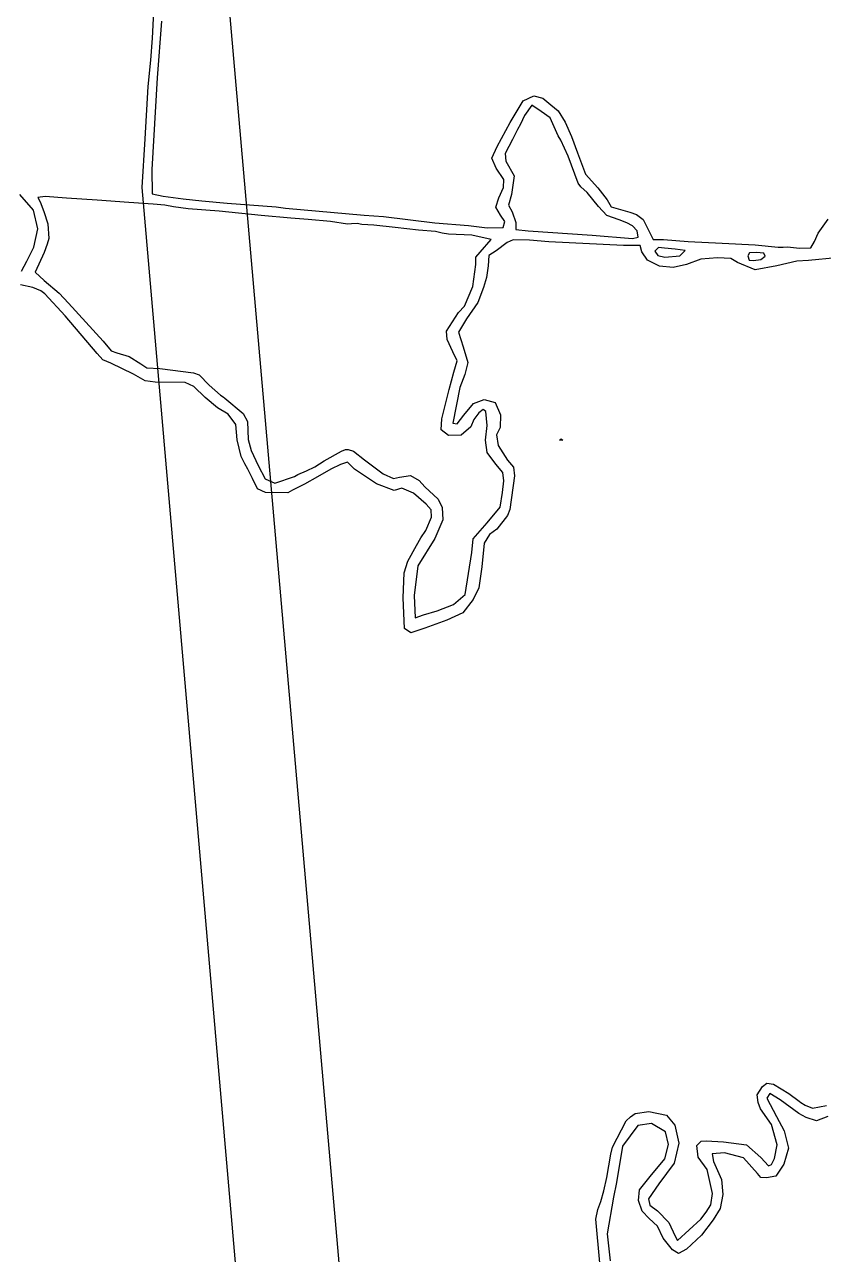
# Model space of a CAD drawing. Extents: x -65 to 166, y -50 to 139.
# Drawn here: x -7.6 to 23.04, y 45.09 to 92.23 of the extents above; entities that cross this region are included whole.
import ezdxf

# ---------------------------------------------------------------- set-up
doc = ezdxf.new("R2010")
doc.units = 0

msp = doc.modelspace()

# ---------------------------------------------------------------- linework, layer by layer
at = {"layer": 'Layer 1'}
for p, q in [((-2.193231, 120.798113), (8.61337, -2.753)), ((-2.697261, 91.705268), (-2.612512, 93.228558)), ((-2.349306, 92.362431), (-2.51964, 90.182031)), ((-2.759609, 90.86895), (-2.697261, 91.705268)), ((-2.855582, 89.85342), (-2.759609, 90.86895)), ((-2.51964, 90.182031), (-2.716993, 86.667391)), ((-2.971155, 87.85223), (-2.855582, 89.85342)), ((11.025778, 88.479524), (11.519365, 89.308812)), ((11.519365, 89.308812), (11.932562, 89.495054)), ((11.856019, 89.136575), (11.572131, 88.748284)), ((12.210546, 88.897627), (11.856019, 89.136575)), ((11.932562, 89.495054), (12.28366, 89.410956)), ((12.28366, 89.410956), (12.582124, 89.152518)), ((12.582124, 89.152518), (12.864435, 88.925569)), ((11.572131, 88.748284), (11.418135, 88.410509)), ((12.55622, 88.658679), (12.210546, 88.897627)), ((12.860532, 87.964873), (12.55622, 88.658679)), ((12.864435, 88.925569), (13.133873, 88.493669)), ((10.523444, 87.553601), (11.025778, 88.479524)), ((11.307215, 88.201429), (11.110352, 87.82236)), ((11.418135, 88.410509), (11.307215, 88.201429)), ((13.133873, 88.493669), (13.372003, 87.941891)), ((-3.0949, 85.98545), (-2.971155, 87.85223)), ((11.110352, 87.82236), (10.830872, 87.291047)), ((12.971667, 87.800038), (12.860532, 87.964873)), ((13.250597, 87.178474), (12.971667, 87.800038)), ((13.372003, 87.941891), (13.612737, 87.314653)), ((10.326772, 87.105106), (10.523444, 87.553601)), ((10.830872, 87.291047), (10.863488, 86.992362)), ((13.612737, 87.314653), (13.915065, 86.498287)), ((10.494889, 86.729332), (10.326772, 87.105106)), ((10.863488, 86.992362), (11.180917, 86.431362)), ((13.635638, 86.149724), (13.250597, 87.178474)), ((-2.716993, 86.667391), (-2.7009, 85.734478)), ((10.779877, 86.29471), (10.494889, 86.729332)), ((10.772612, 85.985254), (10.779877, 86.29471)), ((11.180917, 86.431362), (11.074431, 85.711682)), ((13.915065, 86.498287), (14.392818, 85.974433)), ((7.711687, -38.121853), (-3.0949, 85.98545)), ((10.591561, 85.58228), (10.772612, 85.985254)), ((13.739222, 86.014635), (13.635638, 86.149724)), ((13.972823, 85.790723), (13.739222, 86.014635)), ((14.392818, 85.974433), (14.744316, 85.51229)), ((-7.263169, 85.110324), (-7.788335, 85.717282)), ((-6.807878, 85.642102), (-7.091629, 85.596397)), ((-7.091629, 85.596397), (-7.006139, 85.436368)), ((-7.006139, 85.436368), (-6.856785, 85.067647)), ((-5.986494, 85.580866), (-6.807878, 85.642102)), ((-4.821624, 85.498787), (-5.986494, 85.580866)), ((-3.597014, 85.406141), (-4.821624, 85.498787)), ((-2.671091, 85.341762), (-3.597014, 85.406141)), ((-2.7009, 85.734478), (-2.282741, 85.652304)), ((-2.223064, 85.302193), (-2.671091, 85.341762)), ((-2.282741, 85.652304), (-1.519087, 85.554712)), ((-1.519087, 85.554712), (-0.802243, 85.467854)), ((-0.802243, 85.467854), (0.166476, 85.381086)), ((0.166476, 85.381086), (2.048196, 85.239444)), ((10.477943, 85.233968), (10.591561, 85.58228)), ((11.074431, 85.711682), (10.957179, 85.303841)), ((14.414847, 85.258138), (13.972823, 85.790723)), ((14.744316, 85.51229), (14.901994, 85.24011)), ((-7.092909, 84.395623), (-7.263169, 85.110324)), ((-6.856785, 85.067647), (-6.703327, 84.596621)), ((-1.894511, 85.248501), (-2.223064, 85.302193)), ((-1.32701, 85.1692), (-1.894511, 85.248501)), ((-0.132273, 85.0737), (-1.32701, 85.1692)), ((1.47359, 84.9158), (-0.132273, 85.0737)), ((2.60859, 84.8079), (1.47359, 84.9158)), ((2.048196, 85.239444), (2.413111, 85.189922)), ((2.413111, 85.189922), (5.419931, 84.923411)), ((5.419931, 84.923411), (6.166643, 84.867862)), ((6.166643, 84.867862), (8.141373, 84.624039)), ((10.650331, 84.925173), (10.477943, 85.233968)), ((10.819249, 84.68059), (10.650331, 84.925173)), ((10.957179, 85.303841), (11.09829, 85.049826)), ((11.09829, 85.049826), (11.247633, 84.643286)), ((14.727266, 84.913548), (14.414847, 85.258138)), ((15.203291, 84.745499), (14.727266, 84.913548)), ((14.901994, 85.24011), (15.170151, 85.165188)), ((15.170151, 85.165188), (15.617718, 85.04127)), ((15.617718, 85.04127), (15.86629, 84.955045)), ((15.86629, 84.955045), (16.121066, 84.751999)), ((-7.24121, 83.694974), (-7.092909, 84.395623)), ((-6.703327, 84.596621), (-6.673471, 84.029138)), ((3.27274, 84.7603), (2.60859, 84.8079)), ((4.138922, 84.685171), (3.27274, 84.7603)), ((4.781095, 84.581826), (4.138922, 84.685171)), ((4.941555, 84.593427), (4.781095, 84.581826)), ((5.151865, 84.597967), (4.941555, 84.593427)), ((5.337277, 84.568953), (5.151865, 84.597967)), ((5.799002, 84.544478), (5.337277, 84.568953)), ((6.618008, 84.450411), (5.799002, 84.544478)), ((7.514063, 84.35295), (6.618008, 84.450411)), ((8.141373, 84.624039), (9.425723, 84.524511)), ((9.425723, 84.524511), (10.139574, 84.43536)), ((10.139574, 84.43536), (10.751878, 84.453508)), ((10.751878, 84.453508), (10.819249, 84.68059)), ((11.247633, 84.643286), (11.2476, 84.3752)), ((15.50476, 84.631963), (15.203291, 84.745499)), ((15.71918, 84.509729), (15.50476, 84.631963)), ((15.903024, 84.327004), (15.71918, 84.509729)), ((16.121066, 84.751999), (16.356014, 84.295531)), ((22.834006, 84.231547), (23.217798, 84.775164)), ((-6.673471, 84.029138), (-6.733208, 83.805447)), ((8.166934, 84.291116), (7.514063, 84.35295)), ((8.420475, 84.229569), (8.166934, 84.291116)), ((8.663658, 84.197293), (8.420475, 84.229569)), ((9.560053, 84.161552), (8.663658, 84.197293)), ((10.291831, 83.986314), (9.560053, 84.161552)), ((9.879646, 83.504039), (10.291831, 83.986314)), ((11.135513, 83.981537), (10.915273, 83.876197)), ((11.762236, 83.967218), (11.135513, 83.981537)), ((11.2476, 84.3752), (11.710561, 84.328444)), ((11.710561, 84.328444), (14.170611, 84.151605)), ((12.507861, 83.906054), (11.762236, 83.967218)), ((14.170611, 84.151605), (15.718801, 84.02823)), ((15.718801, 84.02823), (15.941268, 84.078552)), ((15.9413, 84.0785), (15.903024, 84.327004)), ((15.941268, 84.078552), (15.9413, 84.0785)), ((16.356014, 84.295531), (16.516923, 83.984081)), ((16.516923, 83.984081), (16.729687, 83.991858)), ((16.729687, 83.991858), (16.904794, 83.993292)), ((16.904794, 83.993292), (17.854803, 83.908818)), ((22.558105, 83.67254), (22.694759, 83.910568)), ((22.694759, 83.910568), (22.834006, 84.231547)), ((-7.512697, 83.162879), (-7.24121, 83.694974)), ((-6.844002, 83.495358), (-7.189897, 82.735426)), ((-6.733208, 83.805447), (-6.844002, 83.495358)), ((9.713168, 83.317422), (9.879646, 83.504039)), ((10.489798, 83.558755), (10.20223, 83.370894)), ((10.915273, 83.876197), (10.489798, 83.558755)), ((15.375491, 83.759011), (12.507861, 83.906054)), ((16.008751, 83.756621), (15.375491, 83.759011)), ((16.0789, 83.5225), (16.008751, 83.756621)), ((16.293655, 83.196877), (16.0789, 83.5225)), ((16.717476, 83.686155), (16.5753, 83.538359)), ((16.5753, 83.538359), (16.694774, 83.376412)), ((16.940884, 83.658042), (16.717476, 83.686155)), ((17.356833, 83.616143), (16.940884, 83.658042)), ((17.736933, 83.568407), (17.356833, 83.616143)), ((17.5359, 83.3625), (17.736933, 83.568407)), ((17.854803, 83.908818), (19.162853, 83.852426)), ((19.162853, 83.852426), (20.417333, 83.786076)), ((20.201479, 83.476658), (20.14847, 83.370145)), ((20.476964, 83.494595), (20.201479, 83.476658)), ((20.417333, 83.786076), (21.30604, 83.700664)), ((20.753677, 83.470742), (20.476964, 83.494595)), ((20.805517, 83.357027), (20.753677, 83.470742)), ((21.30604, 83.700664), (21.49807, 83.702636)), ((21.49807, 83.702636), (21.668882, 83.705324)), ((21.668882, 83.705324), (21.6688, 83.7053)), ((21.6688, 83.7053), (22.129038, 83.663699)), ((22.129038, 83.663699), (22.558105, 83.67254)), ((-7.714222, 82.778842), (-7.512697, 83.162879)), ((9.598341, 82.182532), (9.708876, 83.033891)), ((9.708876, 83.033891), (9.713168, 83.317422)), ((10.184117, 82.985441), (10.117265, 82.537957)), ((10.20223, 83.370894), (10.184117, 82.985441)), ((16.756837, 82.972219), (16.293655, 83.196877)), ((16.694774, 83.376412), (16.952533, 83.319256)), ((17.278654, 82.921907), (16.756837, 82.972219)), ((16.952533, 83.319256), (17.535901, 83.3625)), ((17.788807, 83.036263), (17.278654, 82.921907)), ((17.535901, 83.3625), (17.5359, 83.3625)), ((18.344242, 83.232313), (17.788807, 83.036263)), ((18.982677, 83.282391), (18.344242, 83.232313)), ((19.495659, 83.257455), (18.982677, 83.282391)), ((19.748117, 83.105713), (19.495659, 83.257455)), ((20.426884, 82.821899), (19.748117, 83.105713)), ((20.14847, 83.370145), (20.196991, 83.201247)), ((20.196991, 83.201247), (20.356032, 83.188473)), ((20.356032, 83.188473), (20.6413, 83.2218)), ((21.248247, 82.985642), (20.426884, 82.821899)), ((20.6413, 83.2218), (20.805517, 83.357027)), ((20.6413, 83.2218), (20.6413, 83.2218)), ((22.025132, 83.156412), (21.248247, 82.985642)), ((22.465579, 83.185008), (22.025132, 83.156412)), ((23.525649, 83.283251), (22.465579, 83.185008)), ((-7.189897, 82.735426), (-6.848178, 82.416239)), ((10.117265, 82.537957), (9.996847, 82.147379)), ((-7.288664, 82.1482), (-7.758764, 82.258415)), ((-6.972763, 82.02792), (-7.288664, 82.1482)), ((-6.824018, 81.912239), (-6.972763, 82.02792)), ((-6.848178, 82.416239), (-6.27867, 81.938343)), ((9.269492, 81.430991), (9.598341, 82.182532)), ((9.996847, 82.147379), (9.788224, 81.569561)), ((-6.047491, 81.060987), (-6.824018, 81.912239)), ((-6.27867, 81.938343), (-5.920523, 81.550053)), ((9.788224, 81.569561), (9.3556, 80.954589)), ((-5.920523, 81.550053), (-4.582673, 80.097273)), ((8.580509, 80.475438), (9.037485, 81.191577)), ((9.037485, 81.191577), (9.269492, 81.430991)), ((-4.814931, 79.626927), (-6.047491, 81.060987)), ((9.3556, 80.954589), (9.037357, 80.438145)), ((8.606082, 80.157542), (8.580509, 80.475438)), ((8.83184, 79.68019), (8.606082, 80.157542)), ((9.037357, 80.438145), (9.222542, 79.872866)), ((-4.582673, 80.097273), (-4.277817, 79.718975)), ((-4.277817, 79.718975), (-4.064927, 79.640142)), ((8.994599, 79.333674), (8.83184, 79.68019)), ((9.222542, 79.872866), (9.397947, 79.277154)), ((-4.602098, 79.378756), (-4.814931, 79.626927)), ((-4.292119, 79.247591), (-4.602098, 79.378756)), ((-3.417803, 78.830866), (-4.292119, 79.247591)), ((-4.064927, 79.640142), (-3.583974, 79.50966)), ((-3.583974, 79.50966), (-3.139476, 79.219994)), ((-3.139476, 79.219994), (-2.910118, 79.065211)), ((8.861809, 78.903609), (8.994599, 79.333674)), ((9.397947, 79.277154), (9.283773, 78.816746)), ((-2.974352, 78.568019), (-3.417803, 78.830866)), ((-2.910118, 79.065211), (-2.412029, 79.04825)), ((-2.412029, 79.04825), (-1.124079, 78.884027)), ((-1.124079, 78.884027), (-0.908853, 78.8015)), ((-0.908853, 78.8015), (-0.522241, 78.412845)), ((8.681954, 78.234597), (8.861809, 78.903609)), ((9.283773, 78.816746), (9.094664, 78.314585)), ((-2.59725, 78.52539), (-2.974352, 78.568019)), ((-1.44031, 78.5123), (-2.59725, 78.52539)), ((-1.11078, 78.3539), (-1.44031, 78.5123)), ((-0.670706, 77.9332), (-1.11078, 78.3539)), ((-0.522241, 78.412845), (-0.089148, 78.02557)), ((9.094664, 78.314585), (8.83203, 76.944195)), ((-0.202965, 77.5425), (-0.670706, 77.9332)), ((-0.089148, 78.02557), (0.01707, 77.965833)), ((0.01707, 77.965833), (0.076287, 77.906096)), ((0.076287, 77.906096), (0.782743, 77.318595)), ((8.4026, 77.117717), (8.681954, 78.234597)), ((9.620041, 77.706348), (10.029769, 77.852765)), ((10.029769, 77.852765), (10.447563, 77.740923)), ((0.206706, 77.291382), (-0.202965, 77.5425)), ((0.782743, 77.318595), (0.950371, 77.010041)), ((9.24814, 77.251661), (9.620041, 77.706348)), ((9.818371, 77.342304), (9.634722, 77.091839)), ((9.98985, 77.479302), (9.818371, 77.342304)), ((10.092361, 77.398284), (9.98985, 77.479302)), ((10.146004, 76.854922), (10.092361, 77.398284)), ((10.447563, 77.740923), (10.657993, 77.266309)), ((0.500523, 76.901556), (0.206706, 77.291382)), ((0.554704, 76.315136), (0.500523, 76.901556)), ((0.950371, 77.010041), (0.972283, 76.321542)), ((8.384605, 76.691169), (8.4026, 77.117717)), ((8.83203, 76.944195), (8.989298, 76.923865)), ((8.989298, 76.923865), (9.24814, 77.251661)), ((9.634722, 77.091839), (9.515332, 76.814468)), ((10.082665, 76.292701), (10.146004, 76.854922)), ((10.657993, 77.266309), (10.638906, 76.788413)), ((8.657121, 76.477761), (8.384605, 76.691169)), ((9.150063, 76.495849), (8.657121, 76.477761)), ((9.515332, 76.814468), (9.150063, 76.495849)), ((10.638906, 76.788413), (10.500882, 76.496688)), ((10.500882, 76.496688), (10.563207, 76.097817)), ((0.704046, 75.671213), (0.554704, 76.315136)), ((0.972283, 76.321542), (1.085843, 75.905265)), ((1.085843, 75.905265), (1.353005, 75.328242)), ((4.552744, 75.875039), (4.709643, 75.939979)), ((4.709643, 75.939979), (4.81472, 75.939979)), ((4.81472, 75.939979), (5.013614, 75.875039)), ((10.145131, 75.826935), (10.082665, 76.292701)), ((10.563207, 76.097817), (10.926031, 75.529431)), ((12.9203, 76.2931), (12.980037, 76.352837)), ((13.039774, 76.2931), (12.9203, 76.2931)), ((12.9203, 76.2931), (12.9203, 76.2931)), ((12.980037, 76.352837), (13.039774, 76.2931)), ((0.853388, 75.3953), (0.704046, 75.671213)), ((3.533261, 75.275805), (3.891689, 75.501683)), ((3.891689, 75.501683), (4.552744, 75.875039)), ((4.792147, 75.449966), (4.519621, 75.367947)), ((5.058616, 75.190982), (4.792147, 75.449966)), ((5.013614, 75.875039), (5.431898, 75.545697)), ((5.431898, 75.545697), (6.149423, 75.002311)), ((10.477353, 75.372883), (10.145131, 75.826935)), ((10.926031, 75.529431), (11.150318, 75.261292)), ((0.960634, 75.1919), (0.853388, 75.3953)), ((1.14631, 74.8296), (0.960634, 75.1919)), ((1.353005, 75.328242), (1.628548, 74.810137)), ((2.748998, 74.904312), (2.875903, 74.979288)), ((2.875903, 74.979288), (3.212999, 75.126767)), ((3.212999, 75.126767), (3.533261, 75.275805)), ((4.141904, 75.190731), (3.636481, 74.894161)), ((4.519621, 75.367947), (4.141904, 75.190731)), ((5.894465, 74.622331), (5.058616, 75.190982)), ((6.149423, 75.002311), (6.55148, 74.829363)), ((10.739926, 75.060712), (10.477353, 75.372883)), ((10.779103, 74.739988), (10.739926, 75.060712)), ((11.150318, 75.261292), (11.186042, 74.932061)), ((1.338515, 74.428625), (1.14631, 74.8296)), ((1.628548, 74.810137), (2.004132, 74.648877)), ((2.004132, 74.648877), (2.748998, 74.904312)), ((3.135019, 74.611862), (2.680444, 74.381582)), ((3.636481, 74.894161), (3.135019, 74.611862)), ((6.571376, 74.370082), (5.894465, 74.622331)), ((6.55148, 74.829363), (6.779308, 74.886391)), ((6.779308, 74.886391), (7.20224, 74.947627)), ((7.20224, 74.947627), (7.530339, 74.758936)), ((7.530339, 74.758936), (7.748134, 74.510532)), ((7.748134, 74.510532), (8.258274, 74.032846)), ((10.735764, 74.291961), (10.779103, 74.739988)), ((11.186042, 74.932061), (11.017542, 73.641741)), ((1.64199, 74.2966), (1.338515, 74.428625)), ((2.498802, 74.286092), (1.64199, 74.2966)), ((2.680444, 74.381582), (2.498802, 74.286092)), ((6.87432, 74.461766), (6.571376, 74.370082)), ((7.322347, 74.271725), (6.87432, 74.461766)), ((7.803887, 73.839641), (7.322347, 74.271725)), ((8.258274, 74.032846), (8.422726, 73.711992)), ((10.639868, 73.734268), (10.735764, 74.291961)), ((7.996597, 73.623148), (7.803887, 73.839641)), ((8.006634, 73.349379), (7.996597, 73.623148)), ((8.422726, 73.711992), (8.445916, 73.243045)), ((10.148776, 73.127089), (10.639868, 73.734268)), ((11.017542, 73.641741), (10.927328, 73.415457)), ((7.791485, 72.830187), (8.006634, 73.349379)), ((8.445916, 73.243045), (8.139925, 72.529767)), ((9.609542, 72.513709), (10.148776, 73.127089)), ((10.927328, 73.415457), (10.510537, 72.886402)), ((7.603672, 72.556836), (7.791485, 72.830187)), ((10.233545, 72.688768), (10.028651, 72.344737)), ((10.510537, 72.886402), (10.233545, 72.688768)), ((7.100466, 71.659473), (7.433816, 72.265511)), ((7.433816, 72.265511), (7.603672, 72.556836)), ((8.139925, 72.529767), (7.480889, 71.476657)), ((9.549692, 71.992086), (9.609542, 72.513709)), ((10.028651, 72.344737), (9.934995, 71.447123)), ((6.958274, 71.207315), (7.100466, 71.659473)), ((9.293402, 70.379506), (9.549692, 71.992086)), ((6.924003, 70.259723), (6.958274, 71.207315)), ((7.480889, 71.476657), (7.348255, 70.341247)), ((9.934995, 71.447123), (9.824506, 70.640674)), ((6.966165, 69.084513), (6.924003, 70.259723)), ((7.348255, 70.341247), (7.382759, 69.483179)), ((8.848607, 69.997251), (9.293402, 70.379506)), ((9.824506, 70.640674), (9.602236, 70.188674)), ((8.225502, 69.760475), (8.848607, 69.997251)), ((9.602236, 70.188674), (9.214347, 69.67803)), ((7.382759, 69.483179), (7.695452, 69.603645)), ((7.69545, 69.6036), (8.225502, 69.760475)), ((7.695452, 69.603645), (7.69545, 69.6036)), ((8.597666, 69.401508), (7.7486, 69.090846)), ((9.214347, 69.67803), (8.597666, 69.401508)), ((7.212901, 68.918569), (6.966165, 69.084513)), ((7.7486, 69.090846), (7.212901, 68.918569)), ((20.497223, 51.199996), (20.704805, 51.525747)), ((20.704805, 51.525747), (20.869528, 51.652173)), ((20.869528, 51.652173), (21.124631, 51.611645)), ((21.124631, 51.611645), (21.713716, 51.251908)), ((20.536938, 50.904495), (20.497223, 51.199996)), ((20.990981, 51.259005), (20.865281, 51.082911)), ((20.865281, 51.082911), (21.241582, 50.377206)), ((21.381528, 51.009429), (20.990981, 51.259005)), ((22.103473, 50.486728), (21.381528, 51.009429)), ((21.713716, 51.251908), (22.104832, 50.96486)), ((22.104832, 50.96486), (22.179503, 50.906025)), ((15.64398, 50.366878), (15.817146, 50.486323)), ((15.817146, 50.486323), (16.349104, 50.569482)), ((16.349104, 50.569482), (17.016481, 50.426498)), ((20.626341, 50.665399), (20.536938, 50.904495)), ((21.045719, 50.068564), (20.626341, 50.665399)), ((22.375342, 50.334799), (22.103473, 50.486728)), ((22.179503, 50.906025), (22.34378, 50.806968)), ((22.34378, 50.806968), (22.627531, 50.689832)), ((22.627531, 50.689832), (23.15833, 50.794836)), ((14.95133, 49.199742), (15.475737, 50.202602)), ((15.92422, 50.023766), (15.329472, 49.232249)), ((15.475737, 50.202602), (15.64398, 50.366878)), ((16.447051, 50.101065), (15.92422, 50.023766)), ((16.984, 49.784117), (16.447051, 50.101065)), ((17.016481, 50.426498), (17.342704, 50.047292)), ((17.342704, 50.047292), (17.499902, 49.349552)), ((21.264667, 49.294121), (21.045719, 50.068564)), ((21.241582, 50.377206), (21.530613, 49.825449)), ((22.781613, 50.213971), (22.375342, 50.334799)), ((23.207538, 50.37284), (22.781613, 50.213971)), ((17.101592, 49.298862), (16.984, 49.784117)), ((21.530613, 49.825449), (21.701598, 49.156336)), ((14.888528, 48.927844), (14.95133, 49.199742)), ((15.329472, 49.232249), (15.105548, 47.848589)), ((16.960109, 48.754697), (17.101592, 49.298862)), ((17.499902, 49.349552), (17.318522, 48.581118)), ((18.185914, 49.257546), (18.350295, 49.433834)), ((18.237438, 48.814088), (18.185914, 49.257546)), ((18.350295, 49.433834), (18.543076, 49.436672)), ((18.543076, 49.436672), (19.208176, 49.401405)), ((19.208176, 49.401405), (20.088052, 49.292345)), ((20.088052, 49.292345), (20.635146, 48.808747)), ((21.170515, 48.760146), (21.264667, 49.294121)), ((21.701598, 49.156336), (21.528022, 48.546835)), ((14.73044, 48.037518), (14.888528, 48.927844)), ((16.395387, 48.073412), (16.960109, 48.754697)), ((17.318522, 48.581118), (16.724969, 47.797238)), ((18.586989, 48.336193), (18.237438, 48.814088)), ((19.25225, 48.977296), (18.772583, 48.946279)), ((18.772583, 48.946279), (18.82746, 48.649563)), ((18.82746, 48.649563), (19.137312, 47.961934)), ((19.976328, 48.793809), (19.25225, 48.977296)), ((20.513447, 48.186851), (19.976328, 48.793809)), ((20.635146, 48.808747), (20.931842, 48.480997)), ((21.0445, 48.536132), (21.170515, 48.760146)), ((18.791054, 47.424691), (18.586989, 48.336193)), ((20.638168, 48.040279), (20.513447, 48.186851)), ((21.215279, 48.092736), (20.85559, 48.018602)), ((20.931842, 48.480997), (21.0445, 48.536132)), ((21.528022, 48.546835), (21.215279, 48.092736)), ((14.618457, 47.529753), (14.73044, 48.037518)), ((15.105548, 47.848589), (14.992209, 47.281089)), ((15.992954, 47.566341), (16.395387, 48.073412)), ((16.724969, 47.797238), (16.326195, 47.221595)), ((19.137312, 47.961934), (19.177608, 47.383293)), ((20.85559, 48.018602), (20.638168, 48.040279)), ((14.500464, 47.121779), (14.618457, 47.529753)), ((14.992209, 47.281089), (14.749372, 45.880329)), ((15.943638, 47.149019), (15.992954, 47.566341)), ((16.085588, 46.743697), (15.943638, 47.149019)), ((16.326195, 47.221595), (16.383864, 46.980277)), ((18.722008, 46.989352), (18.791054, 47.424691)), ((19.177608, 47.383293), (19.087033, 46.849393)), ((14.305578, 46.437188), (14.386826, 46.805795)), ((14.386826, 46.805795), (14.500464, 47.121779)), ((16.360955, 46.462102), (16.085588, 46.743697)), ((16.383864, 46.980277), (16.670818, 46.760055)), ((16.670818, 46.760055), (17.106289, 46.311197)), ((18.33589, 46.443532), (18.542795, 46.710593)), ((18.542795, 46.710593), (18.722008, 46.989352)), ((19.087033, 46.849393), (18.814706, 46.417287)), ((14.467549, 44.762978), (14.305578, 46.437188)), ((16.671955, 46.171794), (16.360955, 46.462102)), ((17.106289, 46.311197), (17.350744, 45.793129)), ((17.443479, 45.618165), (18.33589, 46.443532)), ((18.814706, 46.417287), (18.369086, 45.831637)), ((14.749372, 45.880329), (14.857215, 44.841579)), ((16.89277, 45.713658), (16.671955, 46.171794)), ((17.350744, 45.793129), (17.443479, 45.618165)), ((18.369086, 45.831637), (17.786197, 45.286531)), ((17.248564, 45.257028), (16.89277, 45.713658)), ((17.484889, 45.125326), (17.248564, 45.257028)), ((17.786197, 45.286531), (17.484889, 45.125326))]:
    msp.add_line(p, q, dxfattribs=at)

doc.saveas('drawing.dxf')
